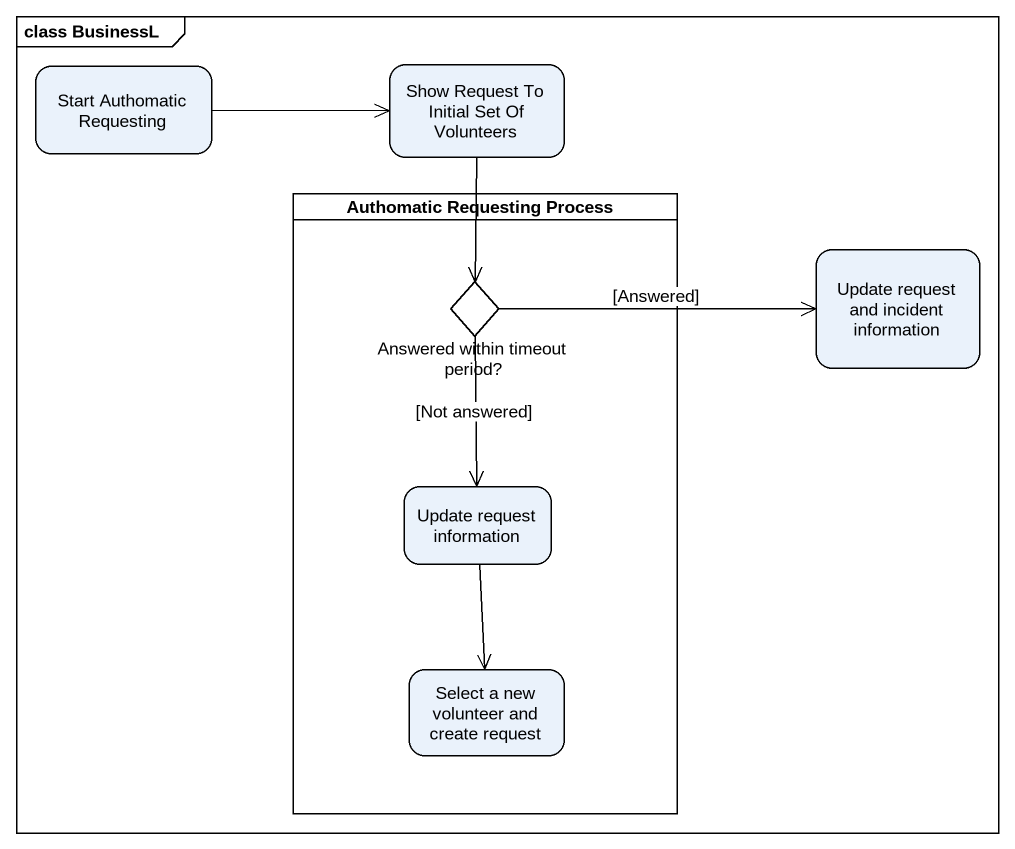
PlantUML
@startuml
mainframe class BusinessL
hide empty description
state "Start Authomatic Requesting" as Start_Authomatic_Requesting
state "Show Request To Initial Set Of Volunteers" as Show_Request_To_Initial_Set
state "Authomatic Requesting Process" as Authomatic_Requesting <<partition>> {
  state "Answered within timeout period?" as Answered_within_timeout <<choice>>
  state "Update request information" as Update_request_information
  state "Select a new volunteer and create request" as Select_a_new_volunteer_and
}
state "Update request and incident information" as Update_request_and_incident
Start_Authomatic_Requesting -right-> Show_Request_To_Initial_Set
Show_Request_To_Initial_Set --> Answered_within_timeout
Answered_within_timeout -right-> Update_request_and_incident : [Answered]
Answered_within_timeout --> Update_request_information : [Not answered]
Update_request_information --> Select_a_new_volunteer_and
@enduml
